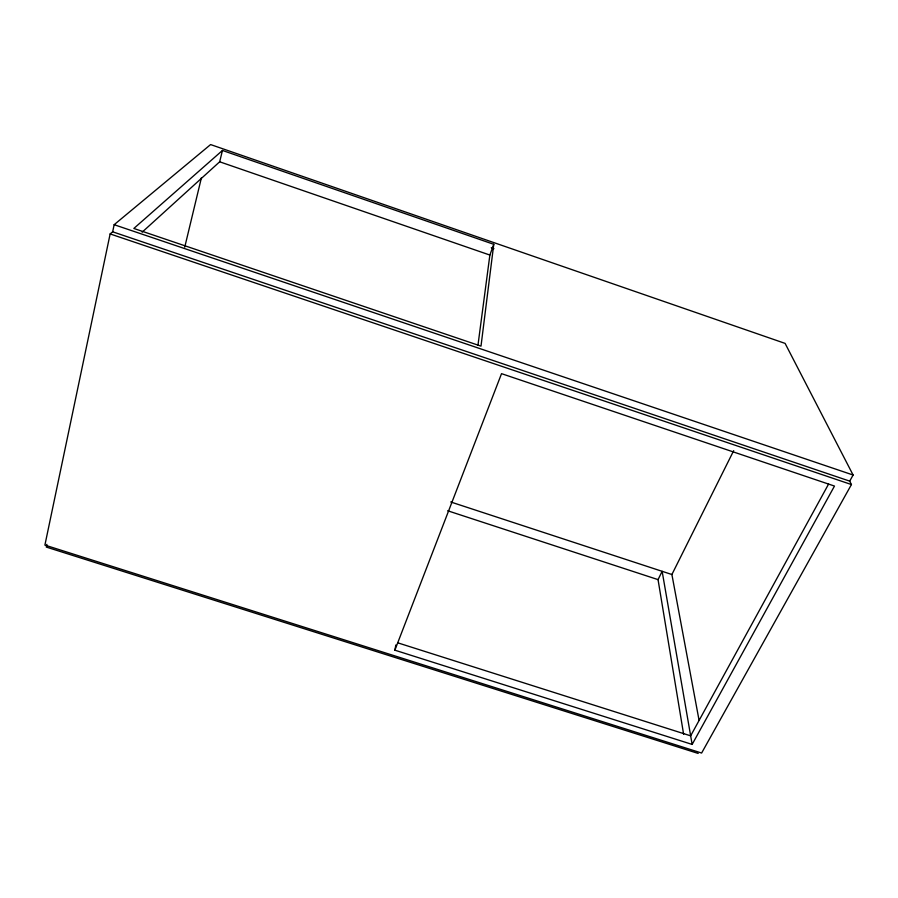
<?xml version="1.0" encoding="UTF-8"?>
<svg xmlns="http://www.w3.org/2000/svg" width="898" height="898" viewBox="0 0 898 898"><rect width="100%" height="100%" fill="white"/><g stroke="black" fill="none" stroke-linecap="round" stroke-linejoin="round"><path stroke-width="1.35" d="M493.765 244.312L481.002 346.134L133.836 228.462L222.457 150.449L493.765 244.312L489.87 255.054L477.949 345.348M394.873 650.186L501.533 373.658L834.478 486.065L692.145 744.42L394.873 650.186L395.85 644.977M110.14 233.929L44.9 545.097L701.619 753.04L851.439 484.55L849.71 481.126L112.654 231.807L110.14 233.929L851.439 484.55M46.876 544.345L46.303 547.073L698.195 753.433M112.654 231.807L114.158 224.702L210.603 144.567L785.099 343.395L853.1 475.02L849.71 481.126M184.741 247.141L201.444 177.636M142.131 232.189L219.673 161.797L222.457 150.449M683.625 734.283L658.043 579.625L662.14 571.319L692.145 744.42M699.082 720.398L671.895 574.518L733.688 450.661M828.562 484.112L690.652 735.844L397.668 642.8M450.717 501.971L671.895 574.518M447.664 510.76L658.043 579.625M114.158 224.702L853.1 475.02M491.273 247.747L493.922 248.667M219.673 161.797L489.87 255.054"/></g></svg>
